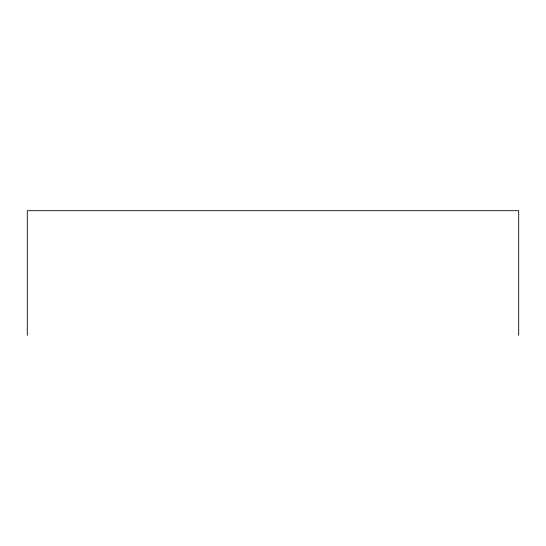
<?xml version="1.0" encoding="UTF-8"?>
<svg xmlns="http://www.w3.org/2000/svg" width="546" height="546" viewBox="0 0 546 546"><rect width="100%" height="100%" fill="white"/><g stroke="black" fill="none" stroke-linecap="round" stroke-linejoin="round"><path stroke-width="0.82" d="M518.7 335.326L518.7 210.674L27.3 210.674L27.3 335.326"/></g></svg>
